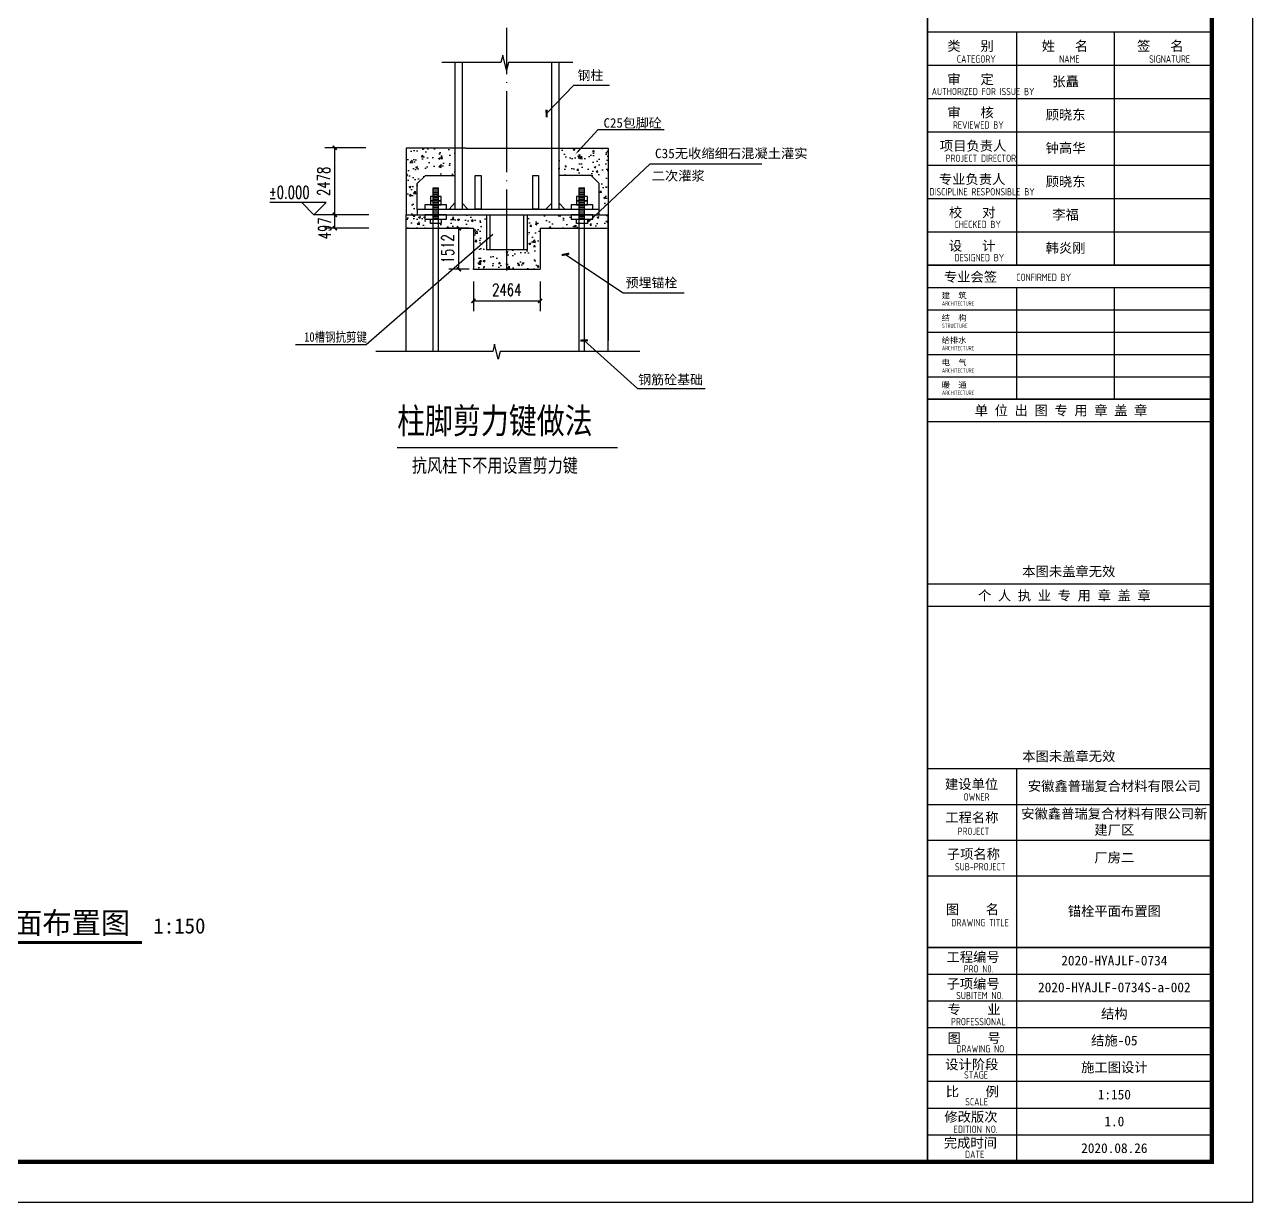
# Model space of a CAD drawing. Header units: millimetres. Extents: x 6950065 to 7140129, y 16284814 to 19754034.
# Drawn here: x 7036803 to 7082147, y 18629910 to 18673414 of the extents above; entities that cross this region are included whole.
import ezdxf
from ezdxf.enums import TextEntityAlignment as Align

# ---------------------------------------------------------------- set-up
doc = ezdxf.new("R2010")
doc.units = ezdxf.units.MM
doc.header["$LTSCALE"] = 1500
doc.header["$MEASUREMENT"] = 0
doc.linetypes.add('DOTE', pattern=[2.42, 2, -0.2, 0.02, -0.2])
doc.layers.get('Defpoints').update_dxf_attribs({"color": 1})
for name, color, linetype in [('AXIS', 3, 'Continuous'), ('C型钢', 6, 'Continuous'), ('dim', 7, 'Continuous'), ('DIM_SYMB', 165, 'Continuous'), ('PUB_DIM', 161, 'Continuous'), ('PUB_TEXT', 7, 'Continuous'), ('PUB_TITLE', 4, 'Continuous'), ('S', 2, 'Continuous'), ('TK', 4, 'Continuous'), ('中粗线', 2, 'Continuous'), ('剖断线', 253, 'Continuous'), ('文字', 31, 'Continuous'), ('标注', 7, 'Continuous'), ('标注尺寸', 253, 'Continuous'), ('结构', 2, 'Continuous')]:
    doc.layers.add(name, color=color, linetype=linetype)
doc.styles.add('-宋体', font='', dxfattribs={"width": 0.8})
doc.styles.add('_TCH_DIM', font='SIMPLEX', dxfattribs={"bigfont": 'GBCBIG'})
doc.styles.add('_TCH_DIM_T3', font='SIMPLEX', dxfattribs={"width": 0.705882, "bigfont": 'GBCBIG'})
doc.styles.add('_TCH_DYN', font='')
doc.styles.get("Standard").update_dxf_attribs({"font": 'gbenor.shx', "bigfont": 'gbcbig.shx'})
doc.styles.add('TSSD_REIN', font='tssdeng.shx', dxfattribs={"width": 0.7, "bigfont": 'tssdchn.shx'})
doc.styles.add('图框', font='')
doc.styles.add('图签宋体', font='', dxfattribs={"height": 300})
doc.styles.get('-宋体').set_extended_font_data('SimSun')
doc.styles.get('_TCH_DYN').set_extended_font_data('SimSun')
doc.styles.get('图框').set_extended_font_data('SimSun')
doc.styles.get('图签宋体').set_extended_font_data('NSimSun')
doc.dimstyles.new('_TCH_ARCH&&150', dxfattribs={"dimtxt": 446.25, "dimasz": 150, "dimexe": 375, "dimexo": 450, "dimgap": 189.375, "dimtad": 1, "dimdec": 0, "dimzin": 0, "dimdsep": 46, "dimtxsty": '_TCH_DIM_T3', "dimblk": 'ARCHTICK', "dimcen": 0.09, "dimclrt": 7, "dimazin": 2, "dimtfac": 1, "dimtdec": 0, "dimtix": 1, "dimtmove": 2, "dimatfit": 3, "dimfxl": 0, "dimtolj": 1, "dimtzin": 0, "dimarcsym": 0})
doc.dimstyles.new('DIMN100', dxfattribs={"dimtxt": 250, "dimasz": 100, "dimexe": 200, "dimexo": 200, "dimgap": 100, "dimtad": 1, "dimdec": 0, "dimzin": 0, "dimdsep": 46, "dimtxsty": 'Standard', "dimblk": 'ARCHTICK', "dimcen": 0, "dimclrd": 8, "dimclre": 8, "dimclrt": 7, "dimadec": 0, "dimazin": 0, "dimtfac": 1, "dimtdec": 0, "dimtix": 1, "dimtmove": 2, "dimatfit": 3, "dimldrblk": 'ARCHTICK', "dimfxl": 0, "dimtolj": 1, "dimtzin": 0, "dimlwe": 20, "dimarcsym": 0})

# ---------------------------------------------------------------- blocks, each defined once
blk = doc.blocks.new('GeYuanFrame_61683632', base_point=(20.09, 4.53))
at = {"layer": 'PUB_TITLE'}
for points in [[(803.09, 235.33), (803.09, 292.73)], [(827.09, 235.33), (827.09, 292.73)], [(803.09, 202.33), (803.09, 229.83)], [(827.09, 202.33), (827.09, 229.83)], [(803.09, 14.53), (803.09, 111.33)]]:
    blk.add_lwpolyline(points, dxfattribs=at)
at = {"layer": 'TK'}
for p, q in [((781.09, 284.53), (851.09, 284.53)), ((781.09, 276.33), (851.09, 276.33)), ((781.09, 268.13), (851.09, 268.13)), ((781.09, 259.93), (851.09, 259.93)), ((781.09, 251.73), (851.09, 251.73)), ((781.09, 243.53), (851.09, 243.53)), ((781.09, 235.33), (851.09, 235.33)), ((781.09, 235.33), (851.09, 235.33)), ((781.09, 102.53), (851.09, 102.53)), ((781.09, 93.73), (851.09, 93.73)), ((781.09, 84.93), (803.09, 84.93)), ((781.09, 84.93), (851.09, 84.93)), ((781.09, 67.37), (851.09, 67.37)), ((781.09, 67.33), (851.09, 67.33)), ((781.09, 60.77), (851.09, 60.77)), ((781.09, 54.17), (851.09, 54.17)), ((781.09, 47.57), (851.09, 47.57)), ((781.09, 40.97), (851.09, 40.97)), ((781.09, 34.37), (851.09, 34.37)), ((781.09, 27.77), (851.09, 27.77)), ((781.09, 21.17), (851.09, 21.17)), ((781.09, 14.53), (851.09, 14.53))]:
    blk.add_line(p, q, dxfattribs=at)
blk.add_lwpolyline([(20.09, 4.53), (20.09, 598.53), (861.09, 598.53), (861.09, 4.53)], close=True, dxfattribs=at)
at = {"layer": 'TK', "const_width": 1}
blk.add_lwpolyline([(45.09, 588.53), (851.09, 588.53), (851.09, 14.53), (45.09, 14.53)], close=True, dxfattribs=at)
at = {"layer": 'TK'}
for points, const_width in [([(781.09, 588.53), (781.09, 14.53)], 0.4), ([(781.09, 292.73), (851.09, 292.73)], 0.35), ([(781.09, 292.73), (851.09, 292.73)], 0.35), ([(781.09, 235.33), (851.09, 235.33)], 0.35), ([(781.09, 202.33), (851.09, 202.33)], 0.35), ([(781.09, 156.83), (851.09, 156.83)], 0.35), ([(781.09, 111.33), (851.09, 111.33)], 0.35), ([(781.09, 67.37), (851.09, 67.37)], 0.35)]:
    blk.add_lwpolyline(points, dxfattribs=dict(at, const_width=const_width))
for points in [[(781.09, 292.73), (851.09, 292.73)], [(781.09, 235.33), (851.09, 235.33)], [(781.09, 229.83), (851.09, 229.83)], [(781.09, 224.33), (851.09, 224.33)], [(781.09, 218.83), (851.09, 218.83)], [(781.09, 213.33), (851.09, 213.33)], [(781.09, 207.83), (851.09, 207.83)], [(781.09, 202.33), (851.09, 202.33)], [(781.09, 196.83), (851.09, 196.83)], [(781.09, 151.33), (851.09, 151.33)]]:
    blk.add_lwpolyline(points, dxfattribs=at)
at = {"layer": 'TK', "style": '图签宋体'}
for s, height, p in [('类   别', 2.4, (785.97, 288.09)), ('姓   名', 2.4, (809.2, 288.09)), ('签   名', 2.4, (832.68, 288.09)), ('审   定', 2.4, (785.97, 279.89)), ('审   核', 2.4, (785.97, 271.69)), ('项目负责人', 2.4, (784.13, 263.49)), ('专业负责人', 2.4, (783.89, 255.29)), ('校   对', 2.4, (786.38, 247.09)), ('设   计', 2.4, (786.36, 238.89)), ('专业会签', 2.4, (785.12, 231.24)), ('建  筑', 1.44, (784.61, 227.11)), ('结  构', 1.44, (784.61, 221.61)), ('给排水', 1.44, (784.61, 216.11)), ('电  气', 1.44, (784.61, 210.61)), ('暖  通', 1.44, (784.61, 205.11)), ('单 位 出 图 专 用 章 盖 章', 2.4, (792.72, 198.35)), ('本图未盖章无效', 2.4, (804.43, 158.7)), ('个 人 执 业 专 用 章 盖 章', 2.4, (793.52, 152.77)), ('本图未盖章无效', 2.4, (804.43, 113.2)), ('建设单位', 2.4, (785.39, 106.33)), ('工程名称', 2.4, (785.47, 98.12)), ('子项名称', 2.4, (785.85, 89.14)), ('图    名', 2.4, (785.63, 75.5)), ('工程编号', 2.4, (785.77, 63.77)), ('子项编号', 2.4, (785.77, 57.19)), ('专    业', 2.4, (786.01, 50.88)), ('图    号', 2.4, (786.02, 43.77)), ('设计阶段', 2.4, (785.45, 37.32)), ('比    例', 2.4, (785.59, 30.63)), ('修改版次', 2.4, (785.24, 24.41)), ('完成时间', 2.4, (785.11, 18.02))]:
    blk.add_text(s, height=height, dxfattribs=at).set_placement(p)
at = {"layer": 'TK', "style": 'TSSD_REIN'}
for s, height, width, p in [('CATEGORY', 1.8, 0.7, (788.32, 285.17)), ('NAME', 1.8, 0.7, (813.51, 285.17)), ('SIGNATURE', 1.8, 0.7, (835.66, 285.17)), ('AUTHORIZED FOR ISSUE BY', 1.8, 0.7, (782.12, 277.17)), ('REVIEWED BY', 1.8, 0.7, (787.36, 268.91)), ('PROJECT DIRECTOR', 1.8, 0.7, (785.55, 260.74)), ('DISCIPLINE RESPONSIBLE BY', 1.8, 0.7, (781.57, 252.48)), ('CHECKED BY', 1.8, 0.7, (787.75, 244.44)), ('DESIGNED BY', 1.8, 0.7, (787.76, 236.27)), ('CONFIRMED BY', 1.8, 0.7, (802.94, 231.42)), ('ARCHITECTURE', 1.08, 0.7, (784.65, 225.34)), ('STRUCTURE', 1.08, 0.7, (784.65, 219.84)), ('ARCHITECTURE', 1.08, 0.7, (784.65, 214.34)), ('ARCHITECTURE', 1.08, 0.7, (784.65, 208.84)), ('ARCHITECTURE', 1.08, 0.7, (784.65, 203.34)), ('OWNER', 1.8, 0.7, (789.98, 103.48)), ('PROJECT', 1.8, 0.7, (788.52, 95.02)), ('SUB-PROJECT', 1.8, 0.7, (787.86, 86.3)), ('DRAWING TITLE', 1.8, 0.7, (786.97, 72.53)), ('PRO N0.', 1.8, 0.7, (790.01, 61.15)), ('SUBITEM NO.', 1.8, 0.7, (788.15, 54.58)), ('PROFESSIONAL', 1.8, 0.8, (786.88, 48.15)), ('DRAWING NO.', 1.8, 0.7, (788.19, 41.45)), ('STAGE', 1.8, 0.7, (790.09, 35.03)), ('SCALE', 1.8, 0.7, (790.38, 28.42)), ('EDITION NO.', 1.8, 0.8, (787.53, 21.64)), ('DATE', 1.8, 0.7, (790.33, 15.45))]:
    blk.add_text(s, height=height, dxfattribs=dict(at, width=width)).set_placement(p)
at = {"layer": 'TK', "char_height": 2.4, "attachment_point": 5, "style": '图签宋体'}
for s, insert, width in [('张矗', (815.09, 280.4), 24), ('顾晓东', (815.09, 272.23), 24), ('钟高华', (815.09, 264.03), 24), ('顾晓东', (815.09, 255.76), 24), ('李福', (815.09, 247.63), 24), ('韩炎刚', (815.09, 239.43), 24), ('安徽鑫普瑞复合材料有限公司', (827.09, 106.93), 48), ('安徽鑫普瑞复合材料有限公司新建厂区', (827.09, 98.13), 48), ('厂房二', (827.09, 89.33), 48), ('锚栓平面布置图', (827.09, 76.13), 48), ('2020-HYAJLF-0734', (827.09, 64.07), 48), ('2020-HYAJLF-0734S-a-002', (827.09, 57.47), 48), ('结构', (827.09, 50.87), 48), ('结施-05', (827.09, 44.27), 48), ('施工图设计', (827.09, 37.67), 48), ('1:150', (827.09, 31.07), 48), ('1.0', (827.09, 24.47), 48), ('2020.08.26', (827.09, 17.88), 48)]:
    blk.add_mtext(s, dxfattribs=dict(at, insert=insert, width=width))
blk = doc.blocks.new('_ArchTick')
at = {"color": 0, "linetype": 'ByBlock', "const_width": 0.4}
blk.add_lwpolyline([(-0.5, -0.5), (0.5, 0.5)], dxfattribs=at)
blk = doc.blocks.new('*D1450')
at = {"layer": 'Defpoints', "color": 0}
for p in [(7052841, 18665889), (7053676, 18665889), (7053676, 18664377)]:
    blk.add_point(p, dxfattribs=at)
at = {"layer": 'PUB_DIM', "color": 0, "lineweight": -2}
for p, q in [((7053226, 18665889), (7052466, 18665889)), ((7052841, 18664377), (7052841, 18665889)), ((7053226, 18664377), (7052466, 18664377))]:
    blk.add_line(p, q, dxfattribs=at)
at = {"layer": 'PUB_DIM', "color": 0, "lineweight": -2, "xscale": 150, "yscale": 150, "zscale": 150}
for p, rotation in [((7052841, 18665889), 90), ((7052841, 18664377), 270)]:
    blk.add_blockref('_ArchTick', p, dxfattribs=dict(at, rotation=rotation))
at = {"layer": 'PUB_DIM', "color": 7, "insert": (7052429, 18665133), "char_height": 446.2, "attachment_point": 5, "rotation": 90, "style": '_TCH_DIM_T3'}
blk.add_mtext('\\A1;1512', dxfattribs=at)
blk = doc.blocks.new('*D1451')
at = {"layer": 'Defpoints', "color": 0}
for p in [(7053380, 18664377), (7055843, 18664377), (7055843, 18663206)]:
    blk.add_point(p, dxfattribs=at)
at = {"layer": 'PUB_DIM', "color": 0, "lineweight": -2}
for p, q in [((7053380, 18663927), (7053380, 18662831)), ((7055843, 18663927), (7055843, 18662831)), ((7053380, 18663206), (7055843, 18663206))]:
    blk.add_line(p, q, dxfattribs=at)
at = {"layer": 'PUB_DIM', "color": 0, "lineweight": -2, "xscale": 150, "yscale": 150, "zscale": 150, "rotation": 180}
blk.add_blockref('_ArchTick', (7053380, 18663206), dxfattribs=at)
at = {"layer": 'PUB_DIM', "color": 0, "lineweight": -2, "xscale": 150, "yscale": 150, "zscale": 150}
blk.add_blockref('_ArchTick', (7055843, 18663206), dxfattribs=at)
at = {"layer": 'PUB_DIM', "color": 7, "insert": (7054611, 18663619), "char_height": 446.2, "attachment_point": 5, "style": '_TCH_DIM_T3'}
blk.add_mtext('\\A1;2464', dxfattribs=at)
blk = doc.blocks.new('*D1452')
at = {"layer": 'Defpoints', "color": 0}
for p in [(7048261, 18668864), (7049862, 18668864), (7049862, 18666386)]:
    blk.add_point(p, dxfattribs=at)
at = {"layer": 'PUB_DIM', "color": 0, "lineweight": -2}
for p, q in [((7049412, 18668864), (7047886, 18668864)), ((7048261, 18666386), (7048261, 18668864)), ((7049412, 18666386), (7047886, 18666386))]:
    blk.add_line(p, q, dxfattribs=at)
at = {"layer": 'PUB_DIM', "color": 0, "lineweight": -2, "xscale": 150, "yscale": 150, "zscale": 150}
for p, rotation in [((7048261, 18668864), 90), ((7048261, 18666386), 270)]:
    blk.add_blockref('_ArchTick', p, dxfattribs=dict(at, rotation=rotation))
at = {"layer": 'PUB_DIM', "color": 7, "insert": (7047848, 18667625), "char_height": 446.2, "attachment_point": 5, "rotation": 90, "style": '_TCH_DIM_T3'}
blk.add_mtext('\\A1;2478', dxfattribs=at)
blk = doc.blocks.new('*D1453')
at = {"layer": 'Defpoints', "color": 0}
for p in [(7048261, 18666386), (7049862, 18666386), (7049862, 18665889)]:
    blk.add_point(p, dxfattribs=at)
at = {"layer": 'PUB_DIM', "color": 0, "lineweight": -2}
for p, q in [((7049412, 18666386), (7047886, 18666386)), ((7048261, 18665889), (7048261, 18666386)), ((7049412, 18665889), (7047886, 18665889))]:
    blk.add_line(p, q, dxfattribs=at)
at = {"layer": 'PUB_DIM', "color": 0, "lineweight": -2, "xscale": 150, "yscale": 150, "zscale": 150}
for p, rotation in [((7048261, 18666386), 90), ((7048261, 18665889), 270)]:
    blk.add_blockref('_ArchTick', p, dxfattribs=dict(at, rotation=rotation))
at = {"layer": 'PUB_DIM', "color": 7, "insert": (7047886, 18665889), "char_height": 446.2, "attachment_point": 5, "rotation": 90, "style": '_TCH_DIM_T3'}
blk.add_mtext('\\A1;497', dxfattribs=at)

msp = doc.modelspace()

# ---------------------------------------------------------------- hatches: boundary and pattern name
h = msp.add_hatch()
h.set_pattern_fill('混凝土', color=256, scale=100, style=0)
h.set_pattern_definition([(50, (7895003.5, 18602134.3), (717.2602, -62.75213), [75, -825]), (355, (7895003.5, 18602134.3), (-138.75133, 752.19213), [60, -660]), (100.4514, (7895063.3, 18602129.1), (578.5094, 689.43954), [63.7402, -701.1421]), (46.1842, (7895003.5, 18602334.3), (1067.24105, -165.519), [112.5, -1237.5]), (96.6356, (7895092.5, 18602320.5), (934.6627, 974.1179), [95.6103, -1051.713]), (351.1842, (7895003.5, 18602334.3), (934.662, 974.1186), [90, -990]), (21, (7895103.5, 18602284.3), (596.90705, -402.6189), [75, -825]), (326, (7895103.5, 18602284.3), (243.3153, 725.15005), [60, -660]), (71.4514, (7895153.3, 18602250.75), (840.22263, 322.5305), [63.7402, -701.1421]), (37.5, (7895003.53, 18602134.3), (12.159855, 332.89385), [0, -652, 0, -670, 0, -662.5]), (7.5, (7895003.53, 18602134.3), (263.06954, 394.41171), [0, -382, 0, -637, 0, -252.5]), (327.5, (7894780.53, 18602134.3), (533.82244, -22.55487), [0, -250, 0, -780, 0, -1035]), (317.5, (7894680.53, 18602134.3), (583.18617, 100.10498), [0, -325, 0, -518, 0, -735])])
h.paths.add_polyline_path([(7050894.3, 18668844), (7050894.3, 18666386.1), (7051303.5, 18666386.1), (7051303.5, 18666586.1), (7051303.5, 18667544), (7051603.5, 18667844), (7052694.3, 18667844), (7052694.3, 18668844)])
h.paths.add_polyline_path([(7057724.6, 18667844), (7058024.6, 18667544), (7058024.6, 18666502.9), (7058349.1, 18666808.5), (7058349.1, 18668844), (7056538, 18668844), (7056538, 18667844)])
h.paths.add_polyline_path([(7051890, 18665889.4), (7051890, 18666066.1), (7051790, 18666066.1), (7051790, 18666226.1), (7051590, 18666226.1), (7051590, 18666386.1), (7050894.3, 18666386.1), (7050894.3, 18665889.4)])
h.paths.add_polyline_path([(7053379.6, 18665889.4), (7053379.6, 18665034.8), (7053861.4, 18665455), (7053861.4, 18666386.1), (7052390, 18666386.1), (7052390, 18666226.1), (7052190, 18666226.1), (7052190, 18666066.1), (7052090, 18666066.1), (7052090, 18665889.4)])
h.paths.add_polyline_path([(7053861.4, 18665090.2), (7053861.4, 18665455), (7053379.6, 18665034.8), (7053379.6, 18664377.3), (7054611.4, 18664377.3), (7054611.4, 18665090.2)])
h.paths.add_polyline_path([(7054611.4, 18665090.2), (7054611.4, 18664377.3), (7055843.3, 18664377.3), (7055843.3, 18665889.4), (7057287, 18665889.4), (7057287, 18666066.1), (7057187, 18666066.1), (7057187, 18666226.1), (7056987, 18666226.1), (7056987, 18666386.1), (7055361.4, 18666386.1), (7055361.4, 18665090.2)])
h.paths.add_polyline_path([(7058349.1, 18665889.4), (7058349.1, 18666386.1), (7057900.5, 18666386.1), (7057787, 18666279.2), (7057787, 18666226.1), (7057587, 18666226.1), (7057587, 18666066.1), (7057487, 18666066.1), (7057487, 18665889.4)])
at = {"layer": '标注'}
h = msp.add_hatch(dxfattribs=at)
h.set_pattern_fill('ANSI31', color=256, scale=500, angle=315, style=0)
h.set_pattern_definition([(0, (6947821.04, 18648216.236), (2e-14, 62.5), [])])
h.paths.add_polyline_path([(7052090, 18667390.2), (7051890, 18667390.2), (7051890, 18667070.2), (7052090, 18667070.2)])
h.paths.add_polyline_path([(7052090, 18667070.2), (7051890, 18667070.2), (7051890, 18666910.2), (7052090, 18666910.2)])
h.paths.add_polyline_path([(7052090, 18666910.2), (7051890, 18666910.2), (7051890, 18666750.2), (7052090, 18666750.2)])
h.paths.add_polyline_path([(7052090, 18666750.2), (7051890, 18666750.2), (7051890, 18666590.2), (7052090, 18666590.2)])
h.paths.add_polyline_path([(7052090, 18666590.2), (7051890, 18666590.2), (7051890, 18666390.2), (7052090, 18666390.2)])
h.paths.add_polyline_path([(7052090, 18666390.2), (7051890, 18666390.2), (7051890, 18666230.2), (7052090, 18666230.2)])
h = msp.add_hatch(dxfattribs=at)
h.set_pattern_fill('ANSI31', color=256, scale=500, angle=315, style=0)
h.set_pattern_definition([(0, (6953218.04, 18648216.236), (2e-14, 62.5), [])])
h.paths.add_polyline_path([(7057487, 18667390.2), (7057287, 18667390.2), (7057287, 18667070.2), (7057487, 18667070.2)])
h.paths.add_polyline_path([(7057487, 18667070.2), (7057287, 18667070.2), (7057287, 18666910.2), (7057487, 18666910.2)])
h.paths.add_polyline_path([(7057487, 18666910.2), (7057287, 18666910.2), (7057287, 18666750.2), (7057487, 18666750.2)])
h.paths.add_polyline_path([(7057487, 18666750.2), (7057287, 18666750.2), (7057287, 18666590.2), (7057487, 18666590.2)])
h.paths.add_polyline_path([(7057487, 18666590.2), (7057287, 18666590.2), (7057287, 18666390.2), (7057487, 18666390.2)])
h.paths.add_polyline_path([(7057487, 18666390.2), (7057287, 18666390.2), (7057287, 18666230.2), (7057487, 18666230.2)])

# ---------------------------------------------------------------- linework, layer by layer
for p, q in [((7057624.6, 18666126.3), (7059903.1, 18668271.8)), ((7053379.6, 18665889.4), (7053379.6, 18664377.3)), ((7055843.3, 18665889.4), (7055843.3, 18664377.3)), ((7053379.6, 18664377.3), (7055843.3, 18664377.3))]:
    msp.add_line(p, q)
at = {"color": 6, "ltscale": 0.5}
for p, q in [((7054091.4, 18665655.5), (7049419.8, 18661582.2)), ((7049419.8, 18661582.2), (7046805.3, 18661582.2))]:
    msp.add_line(p, q, dxfattribs=at)
at = {"ltscale": 0.5}
for points in [[(7053447.3, 18667844), (7053661.8, 18667844), (7053661.8, 18666590.2), (7053447.3, 18666590.2)], [(7055572.3, 18667844), (7055786.8, 18667844), (7055786.8, 18666590.2), (7055572.3, 18666590.2)]]:
    msp.add_lwpolyline(points, close=True, dxfattribs=at)
at = {"layer": 'AXIS', "color": 1, "linetype": 'DOTE'}
msp.add_line((7054611.4, 18664326.7), (7054611.4, 18673287.9), dxfattribs=at)
at = {"layer": 'dim'}
msp.add_line((7059903.1, 18668271.8), (7064025.3, 18668271.8), dxfattribs=at)
at = {"layer": 'DIM_SYMB', "const_width": 105}
msp.add_lwpolyline([(7033130.6, 18639513.1), (7041138.1, 18639513.1)], dxfattribs=at)
at = {"layer": 'PUB_DIM'}
for p, q in [((7047938.9, 18666836.1), (7045863.2, 18666836.1)), ((7047488.9, 18666386.1), (7047038.9, 18666836.1)), ((7047488.9, 18666386.1), (7047938.9, 18666836.1))]:
    msp.add_line(p, q, dxfattribs=at)
at = {"layer": 'S'}
for p, q in [((7053861.4, 18666386.1), (7053861.4, 18665090.2)), ((7053988.9, 18666386.1), (7053988.9, 18665090.2)), ((7055233.9, 18666386.1), (7055233.9, 18665090.2)), ((7055361.4, 18666386.1), (7055361.4, 18665090.2)), ((7055361.4, 18665090.2), (7053861.4, 18665090.2))]:
    msp.add_line(p, q, dxfattribs=at)
at = {"layer": '中粗线'}
for p, q in [((7052694.3, 18672004.8), (7052694.3, 18666590.2)), ((7052959.7, 18672004.8), (7052959.7, 18666590.2)), ((7056272.7, 18666590.2), (7056272.7, 18672004.8)), ((7056538, 18672004.8), (7056538, 18666590.2)), ((7052694.3, 18666835), (7052485, 18666590.2)), ((7052959.7, 18666814.5), (7053171.9, 18666590.2)), ((7056272.7, 18666814.5), (7056048.2, 18666590.2)), ((7056538, 18666835), (7056752.7, 18666590.2)), ((7050894.3, 18666386.1), (7055361.4, 18666386.1)), ((7050894.3, 18661334.1), (7050894.3, 18666386.1)), ((7051303.5, 18666590.2), (7053988.9, 18666590.2)), ((7051303.5, 18666590.2), (7051303.5, 18666386.1)), ((7053988.9, 18666590.2), (7058024.6, 18666590.2)), ((7055361.4, 18666386.1), (7058349.1, 18666386.1)), ((7058349.1, 18661334.1), (7058349.1, 18666386.1)), ((7050894.3, 18665889.4), (7053379.6, 18665889.4)), ((7055843.3, 18665889.4), (7058349.1, 18665889.4))]:
    msp.add_line(p, q, dxfattribs=at)
at = {"layer": '中粗线', "color": 7, "linetype": 'ByBlock'}
for p, q in [((7057220.9, 18666386.1), (7058201.5, 18666386.1)), ((7057747.2, 18665889.4), (7058201.5, 18665889.4))]:
    msp.add_line(p, q, dxfattribs=at)
at = {"layer": '中粗线', "const_width": 52.5}
msp.add_lwpolyline([(7050552.7, 18657791.5), (7058700.4, 18657791.5)], dxfattribs=at)
at = {"layer": '中粗线'}
msp.add_point((7051589.1, 18665889.4), dxfattribs=at)
at = {"layer": '剖断线'}
for points in [[(7057055.7, 18672007.4), (7054669.2, 18672007.4), (7054601, 18671734.4), (7054464.5, 18672280.4), (7054396.2, 18672007.4), (7052214.4, 18672007.4)], [(7059518.5, 18661334.1), (7054364.9, 18661334.1), (7054296.7, 18661061.1), (7054160.2, 18661607.1), (7054091.9, 18661334.1), (7049781.3, 18661334.1)]]:
    msp.add_lwpolyline(points, dxfattribs=at)
at = {"layer": '文字'}
msp.add_lwpolyline([(7057284.1, 18668773.3), (7057990.7, 18669535.8), (7060426.8, 18669535.8)], dxfattribs=at)
msp.add_solid([(7057308.5, 18668750.6), (7057148.1, 18668626.6), (7057259.6, 18668795.9)], dxfattribs=at)
at = {"layer": '标注尺寸'}
for p, q in [((7049516.8, 18666386.1), (7047488.9, 18666386.1)), ((7049516.8, 18665889.4), (7048256.8, 18665889.4))]:
    msp.add_line(p, q, dxfattribs=at)
at = {"layer": '结构'}
for p, q in [((7053094.3, 18668844), (7050894.3, 18668844)), ((7050894.3, 18668844), (7050894.3, 18666386.1)), ((7053094.3, 18668844), (7056088, 18668844)), ((7056088, 18668844), (7058349.1, 18668844)), ((7058349.1, 18668844), (7058349.1, 18661740.3)), ((7051303.5, 18667544), (7051603.5, 18667844)), ((7051603.5, 18667844), (7052694.3, 18667844)), ((7057724.6, 18667844), (7056538, 18667844)), ((7058024.6, 18667544), (7057724.6, 18667844)), ((7051303.5, 18666586.1), (7051303.5, 18667544)), ((7051890, 18667386.1), (7052090, 18667386.1)), ((7051890, 18661334.1), (7051890, 18667386.1)), ((7052090, 18661334.1), (7052090, 18667386.1)), ((7057287, 18667386.1), (7057487, 18667386.1)), ((7057287, 18661334.1), (7057287, 18667386.1)), ((7057487, 18661334.1), (7057487, 18667386.1)), ((7058024.6, 18666386.1), (7058024.6, 18667544)), ((7051303.5, 18666586.1), (7051303.5, 18666386.1))]:
    msp.add_line(p, q, dxfattribs=at)
for points in [[(7051590, 18666590.2), (7052390, 18666590.2), (7052390, 18666750.2), (7051590, 18666750.2)], [(7051790, 18666906.1), (7052190, 18666906.1), (7052190, 18667066.1), (7051790, 18667066.1)], [(7051790, 18666750.2), (7052190, 18666750.2), (7052190, 18666906.1), (7051790, 18666906.1)], [(7056987, 18666590.2), (7057787, 18666590.2), (7057787, 18666750.2), (7056987, 18666750.2)], [(7057187, 18666906.1), (7057587, 18666906.1), (7057587, 18667066.1), (7057187, 18667066.1)], [(7057187, 18666750.2), (7057587, 18666750.2), (7057587, 18666906.1), (7057187, 18666906.1)], [(7051590, 18666226.1), (7052390, 18666226.1), (7052390, 18666386.1), (7051590, 18666386.1)], [(7051790, 18666226.1), (7052190, 18666226.1), (7052190, 18666066.1), (7051790, 18666066.1)], [(7056987, 18666226.1), (7057787, 18666226.1), (7057787, 18666386.1), (7056987, 18666386.1)], [(7057187, 18666226.1), (7057587, 18666226.1), (7057587, 18666066.1), (7057187, 18666066.1)]]:
    msp.add_lwpolyline(points, close=True, dxfattribs=at)

# ---------------------------------------------------------------- block references
at = {"layer": 'C型钢', "color": 3, "xscale": 150, "yscale": 150, "zscale": 150}
msp.add_blockref('GeYuanFrame_61683632', (6955997, 18629910.1), dxfattribs=at)

# ---------------------------------------------------------------- texts
at = {"color": 6, "ltscale": 0.5, "style": '图框'}
for s, p in [('钢柱', (7057698.2, 18671547.4)), ('C25包脚砼', (7059257.2, 18669788.1))]:
    msp.add_text(s, height=350, dxfattribs=at).set_placement(p, align=Align.MIDDLE)
at = {"color": 6, "ltscale": 0.5, "style": '图框', "width": 1.026629}
for s, p in [('C35无收缩细石混凝土灌实', (7060084, 18668481)), ('二次灌浆', (7059961.1, 18667652.5))]:
    msp.add_text(s, height=350, dxfattribs=at).set_placement(p)
at = {"color": 6, "ltscale": 0.5, "style": '图框', "width": 0.772103}
msp.add_text('10槽钢抗剪键', height=350, dxfattribs=at).set_placement((7047128.8, 18661701.9), (7049447.7, 18661701.9), align=Align.FIT)
at = {"color": 6, "ltscale": 0.5, "char_height": 350, "attachment_point": 1, "style": '图框'}
for s, insert in [('预埋锚栓', (7059000.5, 18664055.3, 1400)), ('钢筋砼基础', (7059467.3, 18660476.3, 1400))]:
    msp.add_mtext(s, dxfattribs=dict(at, insert=insert))
at = {"layer": 'DIM_SYMB', "color": 7, "style": '_TCH_DYN'}
for s, height, p in [('锚栓平面布置图', 793.04, (7033130.6, 18639842.7)), ('1:150', 566.46, (7041558.1, 18639842.7))]:
    msp.add_text(s, height=height, dxfattribs=at).set_placement(p)
at = {"layer": 'PUB_TEXT'}
for s, height, style, width, p in [('%%P0.000', 446.25, '_TCH_DIM', 0.705882, (7045818.2, 18666993.6)), ('柱脚剪力键做法', 945, '-宋体', 0.8, (7050561.5, 18658309.4)), ('抗风柱下不用设置剪力键', 510.451, '-宋体', 0.8, (7051108.2, 18656876))]:
    msp.add_text(s, height=height, dxfattribs=dict(at, style=style, width=width)).set_placement(p)

# ---------------------------------------------------------------- dimensions: what is measured, and where the dimension line sits
at = {"layer": 'PUB_DIM'}
for p1, p2, distance, picture, middle in [((7049862.4, 18666386.1), (7049862.4, 18668864.2), 1601.7, '*D1452', (7047848.2, 18667625.2)), ((7053676.1, 18664377.3), (7053676.1, 18665889.4), 835, '*D1450', (7052428.6, 18665133.3)), ((7053379.6, 18664377.3), (7055843.3, 18664377.3), -1171.2, '*D1451', (7054611.4, 18663618.5))]:
    dim = msp.add_aligned_dim(p1=p1, p2=p2, distance=distance, dimstyle='_TCH_ARCH&&150', dxfattribs=at)
    dim.commit()
    dim.dimension.update_dxf_attribs({"geometry": picture, "text_midpoint": middle})
dim = msp.add_linear_dim(base=(7048260.7, 18666386.1), p1=(7049862.4, 18665889.4), p2=(7049862.4, 18666386.1), angle=90, dimstyle='_TCH_ARCH&&150', dxfattribs=at)
dim.commit()
dim.dimension.update_dxf_attribs({"geometry": '*D1453', "text_midpoint": (7047885.7, 18665889.4), "dimtype": 129})

# ---------------------------------------------------------------- leaders
at = {"layer": '文字'}
for points in [[(7056081.2, 18670133.2), (7057085.8, 18671174.9), (7058406.9, 18671174.9)], [(7056778.9, 18664926), (7058906.5, 18663508.3), (7061157.2, 18663508.3)], [(7057470, 18661747.6), (7059434.3, 18659967.8), (7061939.8, 18659967.8)]]:
    msp.add_leader(points, dimstyle='DIMN100', override={"dimscale": 2, "dimtad": 0}, dxfattribs=at)

doc.saveas('drawing.dxf')
